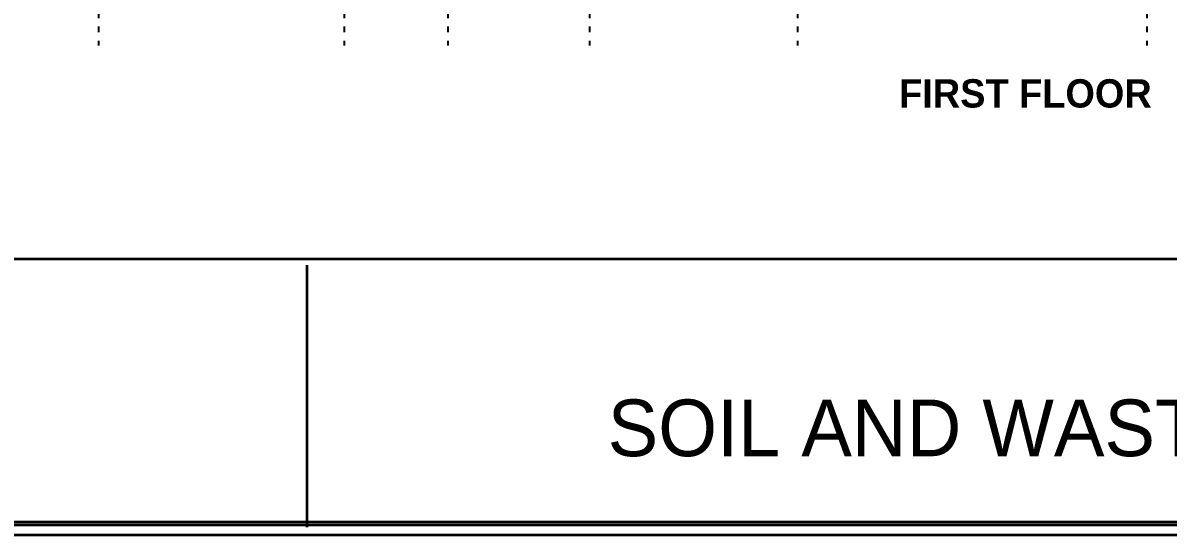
# Model space of a CAD drawing. Header units: millimetres. Extents: x 626118 to 667468, y 4481694 to 4492717.
# Drawn here: x 645865 to 648290, y 4487913 to 4488997 of the extents above; entities that cross this region are included whole.
import ezdxf

# ---------------------------------------------------------------- set-up
doc = ezdxf.new("R2010")
doc.units = ezdxf.units.MM
doc.linetypes.add('ACAD_ISO03W100', pattern=[30, 12, -18])
doc.linetypes.add('DUZ', pattern=[500, 500])
doc.layers.get('0').update_dxf_attribs({"color": 1, "linetype": 'DUZ'})
doc.layers.add('DUVAR', color=7, linetype='Continuous', lineweight=35)
doc.layers.add('LOGO', color=7, linetype='Continuous')

msp = doc.modelspace()

# ---------------------------------------------------------------- linework, layer by layer
at = {"color": 232, "linetype": 'ACAD_ISO03W100'}
for p, q in [((646025.31, 4492079.33), (646025.31, 4488949.33)), ((646545.31, 4492079.33), (646545.31, 4488949.33)), ((646765.31, 4492079.33), (646765.31, 4488949.33)), ((647065.31, 4492079.33), (647065.31, 4488949.33)), ((647505.31, 4492079.33), (647505.31, 4488949.33)), ((648245.31, 4492079.33), (648245.31, 4488949.33))]:
    msp.add_line(p, q, dxfattribs=at)
at = {"layer": 'DUVAR'}
for p, q in [((651448.01, 4488497.22), (644302.61, 4488497.22)), ((646466.34, 4488484.07), (646466.34, 4487929.57))]:
    msp.add_line(p, q, dxfattribs=at)
for points in [[(644275.31, 4492712.69), (651475.31, 4492712.69), (651475.31, 4487912.69), (644275.31, 4487912.69)], [(644296.31, 4492691.69), (651454.31, 4492691.69), (651454.31, 4487933.69), (644296.31, 4487933.69)], [(644302.61, 4492685.39), (651448.01, 4492685.39), (651448.01, 4487939.99), (644302.61, 4487939.99)]]:
    msp.add_lwpolyline(points, close=True, dxfattribs=at)

# ---------------------------------------------------------------- texts
at = {"insert": (647720.76, 4488877.86), "char_height": 60, "attachment_point": 1}
msp.add_mtext_dynamic_manual_height_columns('{\\fCentury Gothic|b1|i0|c0|p34;\\C7;FIRST FLOOR}', width=710.4957, gutter_width=12.5, heights=[0], dxfattribs=at)
at = {"layer": 'LOGO', "insert": (647103.43, 4488199.69), "char_height": 120, "width": 2227.7163, "attachment_point": 1}
msp.add_mtext('{\\fGoudy Old Style|b0|i0|c0|p18;SOIL AND WASTE WATER}', dxfattribs=at)

doc.saveas('drawing.dxf')
